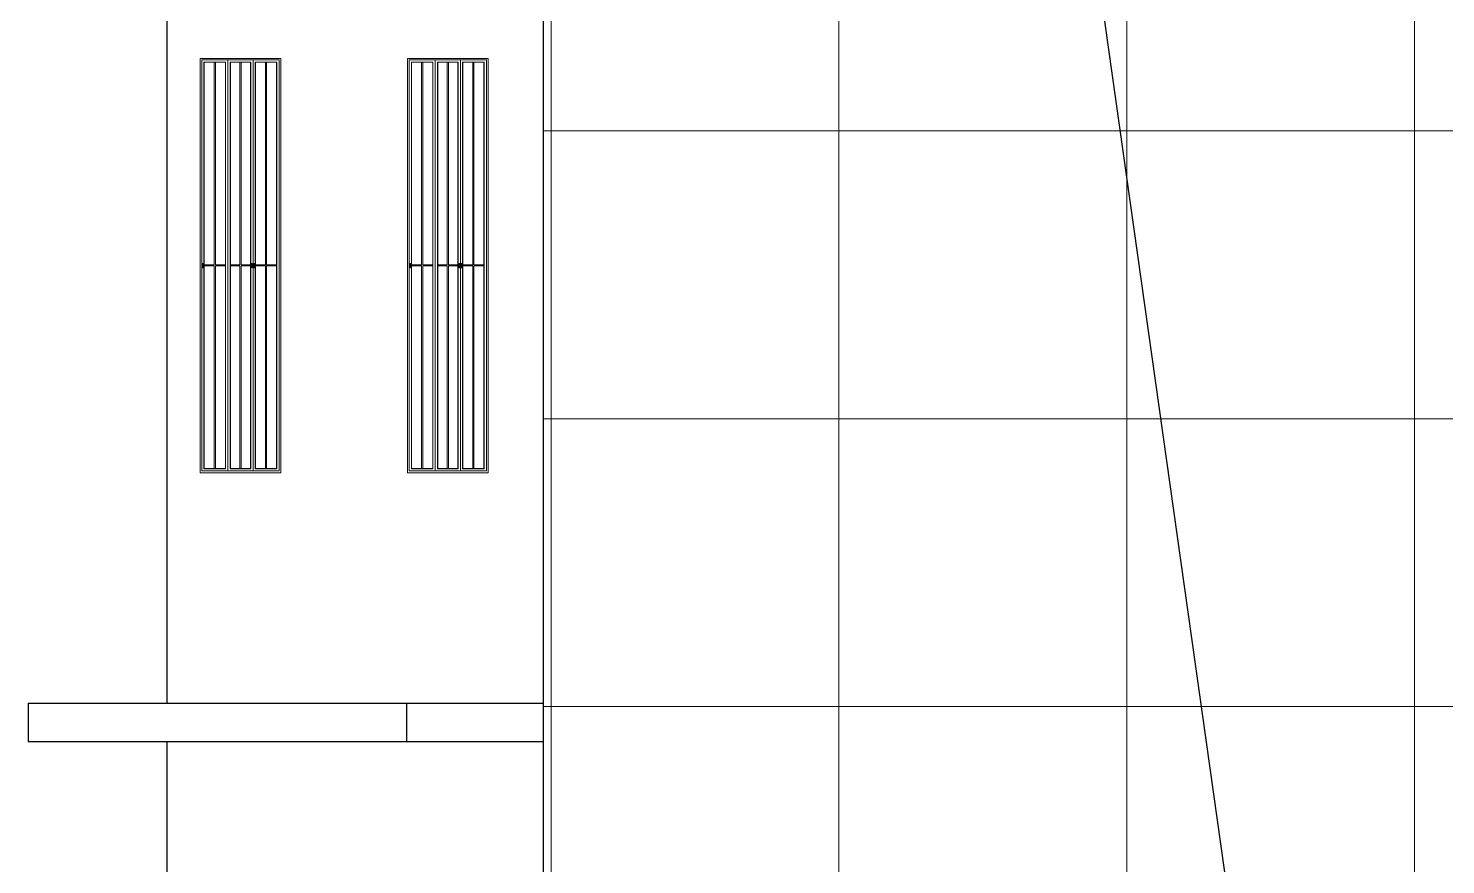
# Model space of a CAD drawing. Header units: inches. Extents: x -5000150 to -4996975, y -3262045 to -3259800.
# Drawn here: x -4998427.1 to -4998242.5, y -3261047 to -3260938 of the extents above; entities that cross this region are included whole.
import ezdxf

# ---------------------------------------------------------------- set-up
doc = ezdxf.new("R2010")
doc.units = ezdxf.units.IN
doc.header["$LTSCALE"] = 2
doc.header["$MEASUREMENT"] = 0
doc.linetypes.add('ACAD_ISO02W100', pattern=[15, 12, -3])
doc.layers.get('0').update_dxf_attribs({"linetype": 'CONTINUOUS'})
doc.layers.add('HATCH', color=60, linetype='ACAD_ISO02W100', lineweight=13)
doc.layers.add('window', color=4, linetype='CONTINUOUS', lineweight=13)

msp = doc.modelspace()

# ---------------------------------------------------------------- hatches: boundary and pattern name
at = {"layer": 'HATCH', "transparency": 33554661}
h = msp.add_hatch(dxfattribs=at)
h.set_pattern_fill('ANSI37', color=256, scale=300, angle=45)
h.set_pattern_definition([(90, (6203.46, 1998.61), (-37.5, 0), []), (180, (6203.46, 1998.61), (-4e-15, -37.5), [])])
h.paths.add_polyline_path([(-4998360.01, -3261137.91), (-4998075.77, -3261137.91), (-4998075.77, -3260806.91), (-4998045.77, -3260806.91), (-4998045.77, -3260801.91), (-4998075.77, -3260801.91), (-4998075.77, -3260763.91), (-4998360.01, -3260763.91), (-4998360.01, -3260801.91)])

# ---------------------------------------------------------------- linework, layer by layer
at = {"ltscale": 0.5}
for p, q in [((-4998360.01, -3261137.91), (-4998360.01, -3260801.91)), ((-4998409.02, -3261025.91), (-4998409.02, -3260918.91)), ((-4998427.12, -3261025.91), (-4998427.12, -3261030.91)), ((-4998427.12, -3261025.91), (-4998409.02, -3261025.91)), ((-4998409.02, -3261025.91), (-4998360.01, -3261025.91)), ((-4998377.84, -3261025.91), (-4998377.84, -3261030.91)), ((-4998427.12, -3261030.91), (-4998409.02, -3261030.91)), ((-4998409.02, -3261137.91), (-4998409.02, -3261030.91)), ((-4998409.02, -3261030.91), (-4998360.01, -3261030.91))]:
    msp.add_line(p, q, dxfattribs=at)
msp.add_xline((-4998403.3, -3260110.56), (-0.1395005, 0.990222), dxfattribs=at)
at = {"layer": 'window'}
for p, q in [((-4998404.75, -3260995.91), (-4998404.75, -3260941.91)), ((-4998394.22, -3260941.91), (-4998404.75, -3260941.91)), ((-4998404.53, -3260995.65), (-4998404.53, -3260942.11)), ((-4998394.45, -3260942.11), (-4998404.53, -3260942.11)), ((-4998401.13, -3260942.11), (-4998401.13, -3260995.65)), ((-4998397.84, -3260942.11), (-4998397.84, -3260995.65)), ((-4998394.45, -3260942.11), (-4998394.45, -3260995.65)), ((-4998394.22, -3260995.91), (-4998394.22, -3260941.91)), ((-4998377.73, -3260995.91), (-4998377.73, -3260941.91)), ((-4998367.21, -3260941.91), (-4998377.73, -3260941.91)), ((-4998377.51, -3260995.65), (-4998377.51, -3260942.11)), ((-4998367.43, -3260942.11), (-4998377.51, -3260942.11)), ((-4998374.11, -3260942.11), (-4998374.11, -3260995.65)), ((-4998370.83, -3260942.11), (-4998370.83, -3260995.65)), ((-4998367.43, -3260942.11), (-4998367.43, -3260995.65)), ((-4998367.21, -3260995.91), (-4998367.21, -3260941.91)), ((-4998404.24, -3260995.39), (-4998404.24, -3260942.38)), ((-4998404.24, -3260942.38), (-4998401.42, -3260942.38)), ((-4998404.2, -3260942.41), (-4998404.24, -3260942.38)), ((-4998404.2, -3260995.35), (-4998404.2, -3260942.41)), ((-4998401.45, -3260942.41), (-4998404.2, -3260942.41)), ((-4998402.9, -3260942.41), (-4998402.9, -3260968.81)), ((-4998402.75, -3260942.41), (-4998402.75, -3260968.81)), ((-4998401.45, -3260942.41), (-4998401.42, -3260942.38)), ((-4998401.45, -3260942.41), (-4998401.45, -3260995.35)), ((-4998401.42, -3260942.38), (-4998401.42, -3260995.39)), ((-4998398.13, -3260942.38), (-4998400.84, -3260942.38)), ((-4998400.84, -3260942.38), (-4998400.84, -3260995.39)), ((-4998400.8, -3260942.41), (-4998400.84, -3260942.38)), ((-4998400.8, -3260942.41), (-4998400.8, -3260995.35)), ((-4998400.8, -3260942.41), (-4998398.17, -3260942.41)), ((-4998399.56, -3260942.41), (-4998399.56, -3260968.81)), ((-4998399.41, -3260942.41), (-4998399.41, -3260968.81)), ((-4998398.17, -3260942.41), (-4998398.13, -3260942.38)), ((-4998398.17, -3260995.35), (-4998398.17, -3260942.41)), ((-4998398.13, -3260995.39), (-4998398.13, -3260942.38)), ((-4998397.55, -3260995.39), (-4998397.55, -3260942.38)), ((-4998397.55, -3260942.38), (-4998394.74, -3260942.38)), ((-4998397.52, -3260942.41), (-4998397.55, -3260942.38)), ((-4998397.52, -3260995.35), (-4998397.52, -3260942.41)), ((-4998394.77, -3260942.41), (-4998397.52, -3260942.41)), ((-4998396.22, -3260942.41), (-4998396.22, -3260968.81)), ((-4998396.07, -3260942.41), (-4998396.07, -3260968.81)), ((-4998394.77, -3260942.41), (-4998394.74, -3260942.38)), ((-4998394.77, -3260942.41), (-4998394.77, -3260995.35)), ((-4998394.74, -3260942.38), (-4998394.74, -3260995.39)), ((-4998377.22, -3260995.39), (-4998377.22, -3260942.38)), ((-4998377.22, -3260942.38), (-4998374.4, -3260942.38)), ((-4998377.18, -3260942.41), (-4998377.22, -3260942.38)), ((-4998377.18, -3260995.35), (-4998377.18, -3260942.41)), ((-4998374.44, -3260942.41), (-4998377.18, -3260942.41)), ((-4998375.88, -3260942.41), (-4998375.88, -3260968.81)), ((-4998375.74, -3260942.41), (-4998375.74, -3260968.81)), ((-4998374.44, -3260942.41), (-4998374.4, -3260942.38)), ((-4998374.44, -3260942.41), (-4998374.44, -3260995.35)), ((-4998374.4, -3260942.38), (-4998374.4, -3260995.39)), ((-4998371.12, -3260942.38), (-4998373.82, -3260942.38)), ((-4998373.82, -3260942.38), (-4998373.82, -3260995.39)), ((-4998373.78, -3260942.41), (-4998373.82, -3260942.38)), ((-4998373.78, -3260942.41), (-4998373.78, -3260995.35)), ((-4998373.78, -3260942.41), (-4998371.15, -3260942.41)), ((-4998372.54, -3260942.41), (-4998372.54, -3260968.81)), ((-4998372.4, -3260942.41), (-4998372.4, -3260968.81)), ((-4998371.15, -3260942.41), (-4998371.12, -3260942.38)), ((-4998371.15, -3260995.35), (-4998371.15, -3260942.41)), ((-4998371.12, -3260995.39), (-4998371.12, -3260942.38)), ((-4998370.54, -3260995.39), (-4998370.54, -3260942.38)), ((-4998370.54, -3260942.38), (-4998367.72, -3260942.38)), ((-4998370.5, -3260942.41), (-4998370.54, -3260942.38)), ((-4998370.5, -3260995.35), (-4998370.5, -3260942.41)), ((-4998367.76, -3260942.41), (-4998370.5, -3260942.41)), ((-4998369.2, -3260942.41), (-4998369.2, -3260968.81)), ((-4998369.06, -3260942.41), (-4998369.06, -3260968.81)), ((-4998367.76, -3260942.41), (-4998367.72, -3260942.38)), ((-4998367.76, -3260942.41), (-4998367.76, -3260995.35)), ((-4998367.72, -3260942.38), (-4998367.72, -3260995.39)), ((-4998404.42, -3260968.64), (-4998404.41, -3260968.63)), ((-4998404.42, -3260968.64), (-4998404.42, -3260968.64)), ((-4998404.42, -3260968.65), (-4998404.42, -3260968.64)), ((-4998404.42, -3260968.65), (-4998404.42, -3260968.64)), ((-4998404.42, -3260969.15), (-4998404.42, -3260968.65)), ((-4998404.42, -3260969.16), (-4998404.42, -3260969.15)), ((-4998404.42, -3260969.16), (-4998404.41, -3260969.17)), ((-4998404.42, -3260969.16), (-4998404.42, -3260969.16)), ((-4998404.4, -3260968.62), (-4998404.41, -3260968.63)), ((-4998404.41, -3260968.63), (-4998404.41, -3260968.63)), ((-4998404.41, -3260968.63), (-4998404.41, -3260968.63)), ((-4998404.4, -3260968.75), (-4998404.41, -3260968.76)), ((-4998404.41, -3260968.76), (-4998404.41, -3260969.01)), ((-4998404.4, -3260969.01), (-4998404.41, -3260969.01)), ((-4998404.41, -3260969.17), (-4998404.41, -3260969.17)), ((-4998404.4, -3260969.18), (-4998404.41, -3260969.17)), ((-4998404.41, -3260969.17), (-4998404.41, -3260969.17)), ((-4998404.39, -3260968.62), (-4998404.4, -3260968.62)), ((-4998404.4, -3260968.62), (-4998404.4, -3260968.62)), ((-4998404.4, -3260968.74), (-4998404.4, -3260968.75)), ((-4998404.4, -3260968.74), (-4998404.4, -3260968.74)), ((-4998404.39, -3260968.74), (-4998404.4, -3260968.74)), ((-4998404.4, -3260968.75), (-4998404.4, -3260968.75)), ((-4998404.4, -3260968.75), (-4998404.4, -3260968.75)), ((-4998404.4, -3260969.02), (-4998404.4, -3260969.01)), ((-4998404.4, -3260969.01), (-4998404.4, -3260969.01)), ((-4998404.39, -3260969.03), (-4998404.4, -3260969.02)), ((-4998404.4, -3260969.02), (-4998404.4, -3260969.02)), ((-4998404.4, -3260969.02), (-4998404.4, -3260969.02)), ((-4998404.4, -3260969.18), (-4998404.4, -3260969.18)), ((-4998404.4, -3260969.18), (-4998404.39, -3260969.18)), ((-4998404.38, -3260968.62), (-4998404.39, -3260968.62)), ((-4998404.39, -3260968.73), (-4998404.39, -3260968.74)), ((-4998404.38, -3260968.73), (-4998404.39, -3260968.73)), ((-4998404.39, -3260968.74), (-4998404.39, -3260968.74)), ((-4998404.38, -3260969.03), (-4998404.39, -3260969.03)), ((-4998404.39, -3260969.03), (-4998404.39, -3260969.03)), ((-4998404.39, -3260969.03), (-4998404.39, -3260969.03)), ((-4998404.38, -3260969.18), (-4998404.39, -3260969.18)), ((-4998404.38, -3260968.62), (-4998404.38, -3260968.62)), ((-4998404.37, -3260968.62), (-4998404.38, -3260968.62)), ((-4998404.38, -3260968.73), (-4998404.38, -3260968.73)), ((-4998404.37, -3260968.73), (-4998404.38, -3260968.73)), ((-4998404.37, -3260969.03), (-4998404.38, -3260969.03)), ((-4998404.38, -3260969.03), (-4998404.38, -3260969.03)), ((-4998404.38, -3260969.18), (-4998404.38, -3260969.18)), ((-4998404.38, -3260969.18), (-4998404.37, -3260969.18)), ((-4998404.37, -3260968.62), (-4998404.37, -3260968.62)), ((-4998404.37, -3260968.62), (-4998404.36, -3260968.62)), ((-4998404.37, -3260968.73), (-4998404.37, -3260968.73)), ((-4998404.37, -3260968.74), (-4998404.37, -3260968.73)), ((-4998404.36, -3260968.74), (-4998404.37, -3260968.74)), ((-4998404.36, -3260969.03), (-4998404.37, -3260969.03)), ((-4998404.37, -3260969.03), (-4998404.37, -3260969.03)), ((-4998404.37, -3260969.03), (-4998404.37, -3260969.03)), ((-4998404.36, -3260969.18), (-4998404.37, -3260969.18)), ((-4998404.37, -3260969.18), (-4998404.37, -3260969.18)), ((-4998404.36, -3260968.62), (-4998404.35, -3260968.62)), ((-4998404.36, -3260968.74), (-4998404.36, -3260968.74)), ((-4998404.36, -3260968.74), (-4998404.36, -3260968.74)), ((-4998404.35, -3260968.75), (-4998404.36, -3260968.74)), ((-4998404.35, -3260969.02), (-4998404.36, -3260969.02)), ((-4998404.36, -3260969.02), (-4998404.36, -3260969.02)), ((-4998404.36, -3260969.02), (-4998404.36, -3260969.03)), ((-4998404.35, -3260969.18), (-4998404.36, -3260969.18)), ((-4998404.35, -3260968.62), (-4998404.35, -3260968.63)), ((-4998404.35, -3260968.63), (-4998404.35, -3260968.63)), ((-4998404.34, -3260968.63), (-4998404.35, -3260968.63)), ((-4998404.35, -3260968.75), (-4998404.35, -3260968.75)), ((-4998404.35, -3260968.75), (-4998404.35, -3260968.75)), ((-4998404.35, -3260968.76), (-4998404.35, -3260968.75)), ((-4998404.35, -3260969.01), (-4998404.35, -3260968.76)), ((-4998404.35, -3260969.01), (-4998404.35, -3260969.01)), ((-4998404.35, -3260969.01), (-4998404.35, -3260969.01)), ((-4998404.35, -3260969.01), (-4998404.35, -3260969.02)), ((-4998404.35, -3260969.17), (-4998404.34, -3260969.17)), ((-4998404.35, -3260969.17), (-4998404.35, -3260969.17)), ((-4998404.35, -3260969.18), (-4998404.35, -3260969.17)), ((-4998404.34, -3260968.64), (-4998404.34, -3260968.63)), ((-4998404.34, -3260968.64), (-4998404.34, -3260968.65)), ((-4998404.34, -3260968.64), (-4998404.34, -3260968.64)), ((-4998404.34, -3260968.65), (-4998404.34, -3260969.15)), ((-4998404.34, -3260969.16), (-4998404.34, -3260969.15)), ((-4998404.34, -3260969.15), (-4998404.34, -3260969.16)), ((-4998404.34, -3260969.16), (-4998404.34, -3260969.16)), ((-4998404.34, -3260969.16), (-4998404.34, -3260969.17)), ((-4998404.2, -3260968.81), (-4998402.9, -3260968.81)), ((-4998404.2, -3260968.95), (-4998402.9, -3260968.95)), ((-4998402.9, -3260968.95), (-4998402.9, -3260995.35)), ((-4998402.75, -3260968.81), (-4998401.45, -3260968.81)), ((-4998402.75, -3260968.95), (-4998401.45, -3260968.95)), ((-4998402.75, -3260968.95), (-4998402.75, -3260995.35)), ((-4998399.56, -3260968.81), (-4998400.8, -3260968.81)), ((-4998399.56, -3260968.95), (-4998400.8, -3260968.95)), ((-4998399.56, -3260968.95), (-4998399.56, -3260995.35)), ((-4998398.17, -3260968.81), (-4998399.41, -3260968.81)), ((-4998399.41, -3260968.95), (-4998399.41, -3260995.35)), ((-4998398.17, -3260968.95), (-4998399.41, -3260968.95)), ((-4998398.03, -3260968.63), (-4998398.03, -3260968.64)), ((-4998398.02, -3260968.63), (-4998398.03, -3260968.63)), ((-4998398.03, -3260968.64), (-4998398.03, -3260968.65)), ((-4998398.03, -3260968.64), (-4998398.03, -3260968.64)), ((-4998398.03, -3260968.65), (-4998398.03, -3260969.15)), ((-4998398.03, -3260969.16), (-4998398.03, -3260969.15)), ((-4998398.03, -3260969.15), (-4998398.03, -3260969.16)), ((-4998398.03, -3260969.16), (-4998398.03, -3260969.16)), ((-4998398.03, -3260969.16), (-4998398.03, -3260969.17)), ((-4998398.03, -3260969.17), (-4998398.02, -3260969.17)), ((-4998398.01, -3260968.62), (-4998398.02, -3260968.63)), ((-4998398.02, -3260968.63), (-4998398.02, -3260968.63)), ((-4998398.02, -3260968.75), (-4998398.01, -3260968.75)), ((-4998398.02, -3260968.75), (-4998398.02, -3260968.75)), ((-4998398.02, -3260968.76), (-4998398.02, -3260968.75)), ((-4998398.02, -3260968.79), (-4998398.02, -3260968.76)), ((-4998398.02, -3260968.79), (-4998398.01, -3260968.78)), ((-4998398.02, -3260968.79), (-4998398.02, -3260968.79)), ((-4998398.02, -3260968.79), (-4998398.02, -3260968.79)), ((-4998398.02, -3260969.01), (-4998398.02, -3260968.79)), ((-4998398.02, -3260969.01), (-4998398.02, -3260969.01)), ((-4998398.02, -3260969.01), (-4998398.02, -3260969.01)), ((-4998398.02, -3260969.01), (-4998398.01, -3260969.02)), ((-4998398.02, -3260969.17), (-4998398.02, -3260969.17)), ((-4998398.02, -3260969.17), (-4998398.01, -3260969.18)), ((-4998398, -3260968.62), (-4998398.01, -3260968.62)), ((-4998398.01, -3260968.62), (-4998398.01, -3260968.62)), ((-4998398.01, -3260968.74), (-4998398, -3260968.74)), ((-4998398.01, -3260968.74), (-4998398.01, -3260968.74)), ((-4998398.01, -3260968.74), (-4998398.01, -3260968.74)), ((-4998398.01, -3260968.75), (-4998398.01, -3260968.74)), ((-4998398.01, -3260968.77), (-4998398, -3260968.77)), ((-4998398.01, -3260968.78), (-4998398.01, -3260968.77)), ((-4998398.01, -3260968.78), (-4998398.01, -3260968.78)), ((-4998398.01, -3260968.78), (-4998398.01, -3260968.78)), ((-4998398.01, -3260969.02), (-4998398.01, -3260969.02)), ((-4998398.01, -3260969.02), (-4998398.01, -3260969.02)), ((-4998398.01, -3260969.02), (-4998398.01, -3260969.03)), ((-4998398.01, -3260969.03), (-4998398, -3260969.03)), ((-4998398.01, -3260969.18), (-4998398.01, -3260969.18)), ((-4998398.01, -3260969.18), (-4998398, -3260969.18)), ((-4998398, -3260968.62), (-4998398, -3260968.62)), ((-4998397.99, -3260968.62), (-4998398, -3260968.62)), ((-4998398, -3260968.73), (-4998397.99, -3260968.73)), ((-4998398, -3260968.73), (-4998398, -3260968.73)), ((-4998398, -3260968.74), (-4998398, -3260968.73)), ((-4998398, -3260968.77), (-4998397.99, -3260968.77)), ((-4998398, -3260968.77), (-4998398, -3260968.77)), ((-4998398, -3260968.77), (-4998398, -3260968.77)), ((-4998398, -3260969.03), (-4998398, -3260969.03)), ((-4998398, -3260969.03), (-4998398, -3260969.03)), ((-4998398, -3260969.03), (-4998397.99, -3260969.03)), ((-4998398, -3260969.18), (-4998397.99, -3260969.18)), ((-4998398, -3260969.18), (-4998398, -3260969.18)), ((-4998397.98, -3260968.62), (-4998397.99, -3260968.62)), ((-4998397.99, -3260968.73), (-4998397.98, -3260968.73)), ((-4998397.99, -3260968.73), (-4998397.99, -3260968.73)), ((-4998397.99, -3260968.77), (-4998397.99, -3260968.77)), ((-4998397.99, -3260968.77), (-4998397.98, -3260968.77)), ((-4998397.99, -3260969.03), (-4998397.99, -3260969.03)), ((-4998397.99, -3260969.03), (-4998397.98, -3260969.03)), ((-4998397.99, -3260969.18), (-4998397.98, -3260969.18)), ((-4998397.98, -3260968.62), (-4998397.98, -3260968.62)), ((-4998397.97, -3260968.62), (-4998397.98, -3260968.62)), ((-4998397.98, -3260968.73), (-4998397.98, -3260968.74)), ((-4998397.98, -3260968.74), (-4998397.97, -3260968.74)), ((-4998397.98, -3260968.74), (-4998397.98, -3260968.74)), ((-4998397.98, -3260968.77), (-4998397.98, -3260968.77)), ((-4998397.98, -3260968.77), (-4998397.97, -3260968.78)), ((-4998397.98, -3260968.77), (-4998397.98, -3260968.77)), ((-4998397.98, -3260969.03), (-4998397.97, -3260969.02)), ((-4998397.98, -3260969.03), (-4998397.98, -3260969.03)), ((-4998397.98, -3260969.03), (-4998397.98, -3260969.03)), ((-4998397.98, -3260969.18), (-4998397.98, -3260969.18)), ((-4998397.98, -3260969.18), (-4998397.97, -3260969.18)), ((-4998397.97, -3260968.62), (-4998397.97, -3260968.62)), ((-4998397.96, -3260968.63), (-4998397.97, -3260968.62)), ((-4998397.97, -3260968.74), (-4998397.97, -3260968.75)), ((-4998397.97, -3260968.74), (-4998397.97, -3260968.74)), ((-4998397.97, -3260968.75), (-4998397.96, -3260968.75)), ((-4998397.97, -3260968.75), (-4998397.97, -3260968.75)), ((-4998397.97, -3260968.78), (-4998397.97, -3260968.79)), ((-4998397.97, -3260968.78), (-4998397.97, -3260968.78)), ((-4998397.97, -3260968.78), (-4998397.97, -3260968.78)), ((-4998397.97, -3260968.79), (-4998397.96, -3260968.79)), ((-4998397.97, -3260969.02), (-4998397.97, -3260969.01)), ((-4998397.97, -3260969.01), (-4998397.96, -3260969.01)), ((-4998397.97, -3260969.02), (-4998397.97, -3260969.02)), ((-4998397.97, -3260969.02), (-4998397.97, -3260969.02)), ((-4998397.97, -3260969.18), (-4998397.96, -3260969.17)), ((-4998397.97, -3260969.18), (-4998397.97, -3260969.18)), ((-4998397.95, -3260968.64), (-4998397.96, -3260968.63)), ((-4998397.96, -3260968.63), (-4998397.96, -3260968.63)), ((-4998397.96, -3260968.63), (-4998397.96, -3260968.63)), ((-4998397.96, -3260968.75), (-4998397.96, -3260968.76)), ((-4998397.96, -3260969.01), (-4998397.96, -3260968.76)), ((-4998397.96, -3260968.79), (-4998397.96, -3260968.79)), ((-4998397.96, -3260969.01), (-4998397.96, -3260969.01)), ((-4998397.96, -3260969.17), (-4998397.95, -3260969.16)), ((-4998397.96, -3260969.17), (-4998397.96, -3260969.17)), ((-4998397.96, -3260969.17), (-4998397.96, -3260969.17)), ((-4998397.95, -3260968.64), (-4998397.95, -3260968.64)), ((-4998397.95, -3260968.65), (-4998397.95, -3260968.64)), ((-4998397.95, -3260968.65), (-4998397.95, -3260968.64)), ((-4998397.95, -3260969.15), (-4998397.95, -3260968.65)), ((-4998397.95, -3260969.16), (-4998397.95, -3260969.15)), ((-4998397.95, -3260969.16), (-4998397.95, -3260969.16)), ((-4998397.74, -3260968.64), (-4998397.73, -3260968.64)), ((-4998397.74, -3260968.65), (-4998397.74, -3260968.64)), ((-4998397.74, -3260968.65), (-4998397.73, -3260968.64)), ((-4998397.74, -3260969.15), (-4998397.74, -3260968.65)), ((-4998397.74, -3260969.16), (-4998397.74, -3260969.15)), ((-4998397.73, -3260969.16), (-4998397.74, -3260969.16)), ((-4998397.73, -3260968.64), (-4998397.73, -3260968.63)), ((-4998397.72, -3260968.63), (-4998397.73, -3260968.63)), ((-4998397.73, -3260968.63), (-4998397.73, -3260968.63)), ((-4998397.73, -3260969.16), (-4998397.73, -3260969.17)), ((-4998397.73, -3260969.17), (-4998397.73, -3260969.17)), ((-4998397.73, -3260969.17), (-4998397.72, -3260969.17)), ((-4998397.72, -3260968.62), (-4998397.71, -3260968.62)), ((-4998397.72, -3260968.62), (-4998397.72, -3260968.63)), ((-4998397.72, -3260968.74), (-4998397.72, -3260968.75)), ((-4998397.72, -3260968.74), (-4998397.72, -3260968.74)), ((-4998397.71, -3260968.74), (-4998397.72, -3260968.74)), ((-4998397.72, -3260968.75), (-4998397.72, -3260968.76)), ((-4998397.72, -3260968.75), (-4998397.72, -3260968.75)), ((-4998397.72, -3260968.75), (-4998397.72, -3260968.75)), ((-4998397.72, -3260968.76), (-4998397.72, -3260969.01)), ((-4998397.72, -3260969.02), (-4998397.72, -3260969.01)), ((-4998397.72, -3260969.01), (-4998397.72, -3260969.01)), ((-4998397.72, -3260969.01), (-4998397.72, -3260969.01)), ((-4998397.71, -3260969.03), (-4998397.72, -3260969.02)), ((-4998397.72, -3260969.02), (-4998397.72, -3260969.02)), ((-4998397.72, -3260969.02), (-4998397.72, -3260969.02)), ((-4998397.72, -3260969.18), (-4998397.72, -3260969.17)), ((-4998397.71, -3260969.18), (-4998397.72, -3260969.18)), ((-4998397.7, -3260968.62), (-4998397.71, -3260968.62)), ((-4998397.71, -3260968.62), (-4998397.71, -3260968.62)), ((-4998397.7, -3260968.73), (-4998397.71, -3260968.74)), ((-4998397.71, -3260968.74), (-4998397.71, -3260968.74)), ((-4998397.7, -3260969.03), (-4998397.71, -3260969.03)), ((-4998397.71, -3260969.03), (-4998397.71, -3260969.03)), ((-4998397.7, -3260969.18), (-4998397.71, -3260969.18)), ((-4998397.71, -3260969.18), (-4998397.71, -3260969.18)), ((-4998397.7, -3260968.62), (-4998397.7, -3260968.62)), ((-4998397.69, -3260968.62), (-4998397.7, -3260968.62)), ((-4998397.7, -3260968.73), (-4998397.7, -3260968.73)), ((-4998397.7, -3260968.73), (-4998397.7, -3260968.73)), ((-4998397.69, -3260968.73), (-4998397.7, -3260968.73)), ((-4998397.69, -3260969.03), (-4998397.7, -3260969.03)), ((-4998397.7, -3260969.03), (-4998397.7, -3260969.03)), ((-4998397.7, -3260969.03), (-4998397.7, -3260969.03)), ((-4998397.7, -3260969.18), (-4998397.7, -3260969.18)), ((-4998397.7, -3260969.18), (-4998397.69, -3260969.18)), ((-4998397.69, -3260968.62), (-4998397.68, -3260968.62)), ((-4998397.69, -3260968.73), (-4998397.69, -3260968.73)), ((-4998397.68, -3260968.74), (-4998397.69, -3260968.73)), ((-4998397.68, -3260969.03), (-4998397.69, -3260969.03)), ((-4998397.69, -3260969.03), (-4998397.69, -3260969.03)), ((-4998397.69, -3260969.18), (-4998397.68, -3260969.18)), ((-4998397.68, -3260968.62), (-4998397.68, -3260968.62)), ((-4998397.68, -3260968.62), (-4998397.67, -3260968.62)), ((-4998397.68, -3260968.74), (-4998397.68, -3260968.74)), ((-4998397.68, -3260968.74), (-4998397.68, -3260968.74)), ((-4998397.68, -3260968.74), (-4998397.68, -3260968.74)), ((-4998397.67, -3260968.75), (-4998397.68, -3260968.74)), ((-4998397.67, -3260969.02), (-4998397.68, -3260969.02)), ((-4998397.68, -3260969.02), (-4998397.68, -3260969.02)), ((-4998397.68, -3260969.02), (-4998397.68, -3260969.03)), ((-4998397.68, -3260969.03), (-4998397.68, -3260969.03)), ((-4998397.67, -3260969.18), (-4998397.68, -3260969.18)), ((-4998397.68, -3260969.18), (-4998397.68, -3260969.18)), ((-4998397.67, -3260968.62), (-4998397.67, -3260968.63)), ((-4998397.67, -3260968.63), (-4998397.66, -3260968.63)), ((-4998397.67, -3260968.75), (-4998397.67, -3260968.75)), ((-4998397.67, -3260968.75), (-4998397.67, -3260968.75)), ((-4998397.67, -3260968.76), (-4998397.67, -3260968.75)), ((-4998397.67, -3260969.01), (-4998397.67, -3260968.76)), ((-4998397.67, -3260969.01), (-4998397.67, -3260969.01)), ((-4998397.67, -3260969.01), (-4998397.67, -3260969.01)), ((-4998397.67, -3260969.01), (-4998397.67, -3260969.02)), ((-4998397.67, -3260969.17), (-4998397.66, -3260969.17)), ((-4998397.67, -3260969.18), (-4998397.67, -3260969.17)), ((-4998397.66, -3260968.64), (-4998397.66, -3260968.63)), ((-4998397.66, -3260968.63), (-4998397.66, -3260968.63)), ((-4998397.66, -3260968.64), (-4998397.66, -3260968.65)), ((-4998397.66, -3260968.64), (-4998397.66, -3260968.64)), ((-4998397.66, -3260968.65), (-4998397.66, -3260969.15)), ((-4998397.66, -3260969.16), (-4998397.66, -3260969.15)), ((-4998397.66, -3260969.15), (-4998397.66, -3260969.16)), ((-4998397.66, -3260969.16), (-4998397.66, -3260969.16)), ((-4998397.66, -3260969.16), (-4998397.66, -3260969.17)), ((-4998397.66, -3260969.17), (-4998397.66, -3260969.17)), ((-4998397.52, -3260968.81), (-4998396.22, -3260968.81)), ((-4998397.52, -3260968.95), (-4998396.22, -3260968.95)), ((-4998396.22, -3260968.95), (-4998396.22, -3260995.35)), ((-4998396.07, -3260968.81), (-4998394.77, -3260968.81)), ((-4998396.07, -3260968.95), (-4998394.77, -3260968.95)), ((-4998396.07, -3260968.95), (-4998396.07, -3260995.35)), ((-4998377.4, -3260968.64), (-4998377.4, -3260968.63)), ((-4998377.4, -3260968.63), (-4998377.39, -3260968.63)), ((-4998377.4, -3260968.64), (-4998377.4, -3260968.64)), ((-4998377.4, -3260968.65), (-4998377.4, -3260968.64)), ((-4998377.4, -3260968.65), (-4998377.4, -3260968.64)), ((-4998377.4, -3260969.15), (-4998377.4, -3260968.65)), ((-4998377.4, -3260969.16), (-4998377.4, -3260969.15)), ((-4998377.4, -3260969.16), (-4998377.4, -3260969.17)), ((-4998377.4, -3260969.16), (-4998377.4, -3260969.16)), ((-4998377.4, -3260969.17), (-4998377.39, -3260969.17)), ((-4998377.38, -3260968.62), (-4998377.39, -3260968.63)), ((-4998377.39, -3260968.63), (-4998377.39, -3260968.63)), ((-4998377.38, -3260968.74), (-4998377.39, -3260968.75)), ((-4998377.39, -3260968.75), (-4998377.39, -3260968.76)), ((-4998377.39, -3260968.75), (-4998377.39, -3260968.75)), ((-4998377.39, -3260968.75), (-4998377.39, -3260968.75)), ((-4998377.39, -3260968.76), (-4998377.39, -3260969.01)), ((-4998377.39, -3260969.02), (-4998377.39, -3260969.01)), ((-4998377.39, -3260969.01), (-4998377.39, -3260969.01)), ((-4998377.39, -3260969.01), (-4998377.39, -3260969.01)), ((-4998377.38, -3260969.02), (-4998377.39, -3260969.02)), ((-4998377.38, -3260969.18), (-4998377.39, -3260969.17)), ((-4998377.39, -3260969.17), (-4998377.39, -3260969.17)), ((-4998377.37, -3260968.62), (-4998377.38, -3260968.62)), ((-4998377.38, -3260968.62), (-4998377.38, -3260968.62)), ((-4998377.38, -3260968.74), (-4998377.38, -3260968.74)), ((-4998377.38, -3260968.74), (-4998377.38, -3260968.74)), ((-4998377.37, -3260968.74), (-4998377.38, -3260968.74)), ((-4998377.38, -3260969.03), (-4998377.38, -3260969.02)), ((-4998377.38, -3260969.02), (-4998377.38, -3260969.02)), ((-4998377.37, -3260969.03), (-4998377.38, -3260969.03)), ((-4998377.38, -3260969.18), (-4998377.38, -3260969.18)), ((-4998377.38, -3260969.18), (-4998377.37, -3260969.18)), ((-4998377.37, -3260968.62), (-4998377.37, -3260968.62)), ((-4998377.36, -3260968.62), (-4998377.37, -3260968.62)), ((-4998377.37, -3260968.73), (-4998377.37, -3260968.74)), ((-4998377.37, -3260968.73), (-4998377.37, -3260968.73)), ((-4998377.36, -3260968.73), (-4998377.37, -3260968.73)), ((-4998377.36, -3260969.03), (-4998377.37, -3260969.03)), ((-4998377.37, -3260969.03), (-4998377.37, -3260969.03)), ((-4998377.37, -3260969.03), (-4998377.37, -3260969.03)), ((-4998377.36, -3260969.18), (-4998377.37, -3260969.18)), ((-4998377.37, -3260969.18), (-4998377.37, -3260969.18)), ((-4998377.35, -3260968.62), (-4998377.36, -3260968.62)), ((-4998377.36, -3260968.73), (-4998377.36, -3260968.73)), ((-4998377.35, -3260968.73), (-4998377.36, -3260968.73)), ((-4998377.35, -3260969.03), (-4998377.36, -3260969.03)), ((-4998377.36, -3260969.03), (-4998377.36, -3260969.03)), ((-4998377.36, -3260969.18), (-4998377.35, -3260969.18)), ((-4998377.35, -3260968.62), (-4998377.35, -3260968.62)), ((-4998377.35, -3260968.62), (-4998377.34, -3260968.62)), ((-4998377.35, -3260968.74), (-4998377.35, -3260968.73)), ((-4998377.35, -3260968.74), (-4998377.35, -3260968.74)), ((-4998377.34, -3260968.74), (-4998377.35, -3260968.74)), ((-4998377.34, -3260969.02), (-4998377.35, -3260969.03)), ((-4998377.35, -3260969.03), (-4998377.35, -3260969.03)), ((-4998377.35, -3260969.03), (-4998377.35, -3260969.03)), ((-4998377.34, -3260969.18), (-4998377.35, -3260969.18)), ((-4998377.35, -3260969.18), (-4998377.35, -3260969.18)), ((-4998377.34, -3260968.62), (-4998377.34, -3260968.62)), ((-4998377.34, -3260968.62), (-4998377.33, -3260968.63)), ((-4998377.34, -3260968.74), (-4998377.34, -3260968.74)), ((-4998377.34, -3260968.75), (-4998377.34, -3260968.74)), ((-4998377.34, -3260968.75), (-4998377.34, -3260968.75)), ((-4998377.33, -3260968.75), (-4998377.34, -3260968.75)), ((-4998377.33, -3260969.01), (-4998377.34, -3260969.01)), ((-4998377.34, -3260969.01), (-4998377.34, -3260969.02)), ((-4998377.34, -3260969.02), (-4998377.34, -3260969.02)), ((-4998377.34, -3260969.02), (-4998377.34, -3260969.02)), ((-4998377.34, -3260969.18), (-4998377.33, -3260969.17)), ((-4998377.34, -3260969.18), (-4998377.34, -3260969.18)), ((-4998377.32, -3260968.64), (-4998377.33, -3260968.63)), ((-4998377.33, -3260968.63), (-4998377.33, -3260968.63)), ((-4998377.33, -3260968.63), (-4998377.33, -3260968.63)), ((-4998377.33, -3260968.76), (-4998377.33, -3260968.75)), ((-4998377.33, -3260969.01), (-4998377.33, -3260968.76)), ((-4998377.33, -3260969.01), (-4998377.33, -3260969.01)), ((-4998377.32, -3260969.16), (-4998377.33, -3260969.17)), ((-4998377.33, -3260969.17), (-4998377.33, -3260969.17)), ((-4998377.33, -3260969.17), (-4998377.33, -3260969.17)), ((-4998377.32, -3260968.64), (-4998377.32, -3260968.65)), ((-4998377.32, -3260968.64), (-4998377.32, -3260968.64)), ((-4998377.32, -3260968.65), (-4998377.32, -3260969.15)), ((-4998377.32, -3260969.16), (-4998377.32, -3260969.15)), ((-4998377.32, -3260969.15), (-4998377.32, -3260969.16)), ((-4998377.32, -3260969.16), (-4998377.32, -3260969.16)), ((-4998377.18, -3260968.81), (-4998375.88, -3260968.81)), ((-4998377.18, -3260968.95), (-4998375.88, -3260968.95)), ((-4998375.88, -3260968.95), (-4998375.88, -3260995.35)), ((-4998375.74, -3260968.81), (-4998374.44, -3260968.81)), ((-4998375.74, -3260968.95), (-4998374.44, -3260968.95)), ((-4998375.74, -3260968.95), (-4998375.74, -3260995.35)), ((-4998372.54, -3260968.81), (-4998373.78, -3260968.81)), ((-4998372.54, -3260968.95), (-4998373.78, -3260968.95)), ((-4998372.54, -3260968.95), (-4998372.54, -3260995.35)), ((-4998371.15, -3260968.81), (-4998372.4, -3260968.81)), ((-4998372.4, -3260968.95), (-4998372.4, -3260995.35)), ((-4998371.15, -3260968.95), (-4998372.4, -3260968.95)), ((-4998371, -3260968.63), (-4998371.01, -3260968.63)), ((-4998371.01, -3260968.63), (-4998371.01, -3260968.64)), ((-4998371.01, -3260968.63), (-4998371.01, -3260968.63)), ((-4998371.01, -3260968.64), (-4998371.01, -3260968.65)), ((-4998371.01, -3260968.64), (-4998371.01, -3260968.64)), ((-4998371.01, -3260968.65), (-4998371.01, -3260969.15)), ((-4998371.01, -3260969.16), (-4998371.01, -3260969.15)), ((-4998371.01, -3260969.15), (-4998371.01, -3260969.16)), ((-4998371.01, -3260969.16), (-4998371.01, -3260969.16)), ((-4998371.01, -3260969.16), (-4998371.01, -3260969.17)), ((-4998371.01, -3260969.17), (-4998371, -3260969.17)), ((-4998371.01, -3260969.17), (-4998371.01, -3260969.17)), ((-4998370.99, -3260968.62), (-4998371, -3260968.62)), ((-4998371, -3260968.62), (-4998371, -3260968.63)), ((-4998371, -3260968.74), (-4998370.99, -3260968.74)), ((-4998371, -3260968.75), (-4998371, -3260968.74)), ((-4998371, -3260968.75), (-4998371, -3260968.75)), ((-4998371, -3260968.75), (-4998371, -3260968.75)), ((-4998371, -3260968.76), (-4998371, -3260968.75)), ((-4998371, -3260968.79), (-4998371, -3260968.76)), ((-4998371, -3260968.78), (-4998370.99, -3260968.78)), ((-4998371, -3260968.79), (-4998371, -3260968.78)), ((-4998371, -3260968.78), (-4998371, -3260968.78)), ((-4998371, -3260968.79), (-4998371, -3260968.79)), ((-4998371, -3260968.79), (-4998371, -3260968.79)), ((-4998371, -3260969.01), (-4998371, -3260968.79)), ((-4998371, -3260969.01), (-4998371, -3260969.01)), ((-4998371, -3260969.01), (-4998371, -3260969.01)), ((-4998371, -3260969.01), (-4998371, -3260969.02)), ((-4998371, -3260969.02), (-4998371, -3260969.02)), ((-4998371, -3260969.02), (-4998370.99, -3260969.02)), ((-4998371, -3260969.17), (-4998371, -3260969.18)), ((-4998371, -3260969.18), (-4998370.99, -3260969.18)), ((-4998370.98, -3260968.62), (-4998370.99, -3260968.62)), ((-4998370.99, -3260968.62), (-4998370.99, -3260968.62)), ((-4998370.99, -3260968.74), (-4998370.98, -3260968.73)), ((-4998370.99, -3260968.74), (-4998370.99, -3260968.74)), ((-4998370.99, -3260968.74), (-4998370.99, -3260968.74)), ((-4998370.99, -3260968.77), (-4998370.98, -3260968.77)), ((-4998370.99, -3260968.77), (-4998370.99, -3260968.77)), ((-4998370.99, -3260968.78), (-4998370.99, -3260968.77)), ((-4998370.99, -3260969.02), (-4998370.99, -3260969.03)), ((-4998370.99, -3260969.03), (-4998370.99, -3260969.03)), ((-4998370.99, -3260969.03), (-4998370.98, -3260969.03)), ((-4998370.99, -3260969.18), (-4998370.99, -3260969.18)), ((-4998370.99, -3260969.18), (-4998370.98, -3260969.18)), ((-4998370.97, -3260968.62), (-4998370.98, -3260968.62)), ((-4998370.98, -3260968.73), (-4998370.97, -3260968.73)), ((-4998370.98, -3260968.73), (-4998370.98, -3260968.73)), ((-4998370.98, -3260968.77), (-4998370.97, -3260968.77)), ((-4998370.98, -3260968.77), (-4998370.98, -3260968.77)), ((-4998370.98, -3260969.03), (-4998370.98, -3260969.03)), ((-4998370.98, -3260969.03), (-4998370.97, -3260969.03)), ((-4998370.98, -3260969.18), (-4998370.97, -3260969.18)), ((-4998370.96, -3260968.62), (-4998370.97, -3260968.62)), ((-4998370.97, -3260968.62), (-4998370.97, -3260968.62)), ((-4998370.97, -3260968.73), (-4998370.96, -3260968.74)), ((-4998370.97, -3260968.73), (-4998370.97, -3260968.73)), ((-4998370.97, -3260968.73), (-4998370.97, -3260968.73)), ((-4998370.97, -3260968.77), (-4998370.96, -3260968.77)), ((-4998370.97, -3260968.77), (-4998370.97, -3260968.77)), ((-4998370.97, -3260968.77), (-4998370.97, -3260968.77)), ((-4998370.97, -3260969.03), (-4998370.97, -3260969.03)), ((-4998370.97, -3260969.03), (-4998370.97, -3260969.03)), ((-4998370.97, -3260969.03), (-4998370.96, -3260969.03)), ((-4998370.97, -3260969.18), (-4998370.97, -3260969.18)), ((-4998370.97, -3260969.18), (-4998370.96, -3260969.18)), ((-4998370.95, -3260968.62), (-4998370.96, -3260968.62)), ((-4998370.96, -3260968.62), (-4998370.96, -3260968.62)), ((-4998370.96, -3260968.74), (-4998370.95, -3260968.74)), ((-4998370.96, -3260968.74), (-4998370.96, -3260968.74)), ((-4998370.96, -3260968.77), (-4998370.95, -3260968.78)), ((-4998370.96, -3260968.77), (-4998370.96, -3260968.77)), ((-4998370.96, -3260969.03), (-4998370.95, -3260969.02)), ((-4998370.96, -3260969.03), (-4998370.96, -3260969.03)), ((-4998370.96, -3260969.18), (-4998370.95, -3260969.18)), ((-4998370.96, -3260969.18), (-4998370.96, -3260969.18)), ((-4998370.95, -3260968.63), (-4998370.95, -3260968.62)), ((-4998370.94, -3260968.63), (-4998370.95, -3260968.63)), ((-4998370.95, -3260968.74), (-4998370.95, -3260968.75)), ((-4998370.95, -3260968.74), (-4998370.95, -3260968.74)), ((-4998370.95, -3260968.75), (-4998370.95, -3260968.76)), ((-4998370.95, -3260968.75), (-4998370.95, -3260968.75)), ((-4998370.95, -3260968.75), (-4998370.95, -3260968.75)), ((-4998370.95, -3260969.01), (-4998370.95, -3260968.76)), ((-4998370.95, -3260968.78), (-4998370.95, -3260968.79)), ((-4998370.95, -3260968.78), (-4998370.95, -3260968.78)), ((-4998370.95, -3260968.78), (-4998370.95, -3260968.78)), ((-4998370.95, -3260968.79), (-4998370.95, -3260968.79)), ((-4998370.95, -3260968.79), (-4998370.95, -3260968.79)), ((-4998370.95, -3260969.02), (-4998370.95, -3260969.01)), ((-4998370.95, -3260969.01), (-4998370.95, -3260969.01)), ((-4998370.95, -3260969.01), (-4998370.95, -3260969.01)), ((-4998370.95, -3260969.02), (-4998370.95, -3260969.02)), ((-4998370.95, -3260969.02), (-4998370.95, -3260969.02)), ((-4998370.95, -3260969.18), (-4998370.95, -3260969.17)), ((-4998370.95, -3260969.17), (-4998370.94, -3260969.17)), ((-4998370.94, -3260968.64), (-4998370.94, -3260968.63)), ((-4998370.94, -3260968.63), (-4998370.94, -3260968.63)), ((-4998370.93, -3260968.64), (-4998370.94, -3260968.64)), ((-4998370.93, -3260968.65), (-4998370.94, -3260968.64)), ((-4998370.94, -3260969.17), (-4998370.94, -3260969.16)), ((-4998370.94, -3260969.16), (-4998370.93, -3260969.16)), ((-4998370.94, -3260969.17), (-4998370.94, -3260969.17)), ((-4998370.93, -3260968.65), (-4998370.93, -3260968.64)), ((-4998370.93, -3260969.15), (-4998370.93, -3260968.65)), ((-4998370.93, -3260969.16), (-4998370.93, -3260969.15)), ((-4998370.72, -3260968.64), (-4998370.72, -3260968.63)), ((-4998370.72, -3260968.63), (-4998370.71, -3260968.63)), ((-4998370.72, -3260968.64), (-4998370.72, -3260968.64)), ((-4998370.72, -3260968.65), (-4998370.72, -3260968.64)), ((-4998370.72, -3260968.65), (-4998370.72, -3260968.64)), ((-4998370.72, -3260969.15), (-4998370.72, -3260968.65)), ((-4998370.72, -3260969.16), (-4998370.72, -3260969.15)), ((-4998370.72, -3260969.16), (-4998370.72, -3260969.17)), ((-4998370.72, -3260969.16), (-4998370.72, -3260969.16)), ((-4998370.72, -3260969.17), (-4998370.71, -3260969.17)), ((-4998370.7, -3260968.62), (-4998370.71, -3260968.63)), ((-4998370.71, -3260968.63), (-4998370.71, -3260968.63)), ((-4998370.71, -3260968.75), (-4998370.71, -3260968.76)), ((-4998370.71, -3260968.75), (-4998370.71, -3260968.75)), ((-4998370.7, -3260968.75), (-4998370.71, -3260968.75)), ((-4998370.71, -3260968.76), (-4998370.71, -3260969.01)), ((-4998370.7, -3260969.02), (-4998370.71, -3260969.01)), ((-4998370.71, -3260969.01), (-4998370.71, -3260969.01)), ((-4998370.71, -3260969.01), (-4998370.71, -3260969.01)), ((-4998370.7, -3260969.18), (-4998370.71, -3260969.17)), ((-4998370.71, -3260969.17), (-4998370.71, -3260969.17)), ((-4998370.69, -3260968.62), (-4998370.7, -3260968.62)), ((-4998370.7, -3260968.62), (-4998370.7, -3260968.62)), ((-4998370.7, -3260968.74), (-4998370.7, -3260968.75)), ((-4998370.7, -3260968.74), (-4998370.7, -3260968.74)), ((-4998370.7, -3260968.74), (-4998370.7, -3260968.74)), ((-4998370.69, -3260968.74), (-4998370.7, -3260968.74)), ((-4998370.7, -3260969.03), (-4998370.7, -3260969.02)), ((-4998370.7, -3260969.02), (-4998370.7, -3260969.02)), ((-4998370.7, -3260969.02), (-4998370.7, -3260969.02)), ((-4998370.69, -3260969.03), (-4998370.7, -3260969.03)), ((-4998370.7, -3260969.18), (-4998370.7, -3260969.18)), ((-4998370.7, -3260969.18), (-4998370.69, -3260969.18)), ((-4998370.69, -3260968.62), (-4998370.69, -3260968.62)), ((-4998370.68, -3260968.62), (-4998370.69, -3260968.62)), ((-4998370.69, -3260968.73), (-4998370.69, -3260968.74)), ((-4998370.68, -3260968.73), (-4998370.69, -3260968.73)), ((-4998370.68, -3260969.03), (-4998370.69, -3260969.03)), ((-4998370.69, -3260969.03), (-4998370.69, -3260969.03)), ((-4998370.68, -3260969.18), (-4998370.69, -3260969.18)), ((-4998370.69, -3260969.18), (-4998370.69, -3260969.18)), ((-4998370.67, -3260968.62), (-4998370.68, -3260968.62)), ((-4998370.68, -3260968.73), (-4998370.68, -3260968.73)), ((-4998370.68, -3260968.73), (-4998370.68, -3260968.73)), ((-4998370.67, -3260968.73), (-4998370.68, -3260968.73)), ((-4998370.67, -3260969.03), (-4998370.68, -3260969.03)), ((-4998370.68, -3260969.03), (-4998370.68, -3260969.03)), ((-4998370.68, -3260969.03), (-4998370.68, -3260969.03)), ((-4998370.68, -3260969.18), (-4998370.67, -3260969.18)), ((-4998370.67, -3260968.62), (-4998370.67, -3260968.62)), ((-4998370.67, -3260968.62), (-4998370.66, -3260968.62)), ((-4998370.67, -3260968.74), (-4998370.67, -3260968.73)), ((-4998370.66, -3260968.74), (-4998370.67, -3260968.74)), ((-4998370.66, -3260969.03), (-4998370.67, -3260969.03)), ((-4998370.67, -3260969.03), (-4998370.67, -3260969.03)), ((-4998370.66, -3260969.18), (-4998370.67, -3260969.18)), ((-4998370.67, -3260969.18), (-4998370.67, -3260969.18)), ((-4998370.66, -3260968.62), (-4998370.66, -3260968.62)), ((-4998370.66, -3260968.62), (-4998370.65, -3260968.63)), ((-4998370.66, -3260968.74), (-4998370.66, -3260968.74)), ((-4998370.66, -3260968.74), (-4998370.66, -3260968.74)), ((-4998370.66, -3260968.75), (-4998370.66, -3260968.74)), ((-4998370.65, -3260968.75), (-4998370.66, -3260968.75)), ((-4998370.65, -3260969.01), (-4998370.66, -3260969.02)), ((-4998370.66, -3260969.02), (-4998370.66, -3260969.02)), ((-4998370.66, -3260969.02), (-4998370.66, -3260969.02)), ((-4998370.66, -3260969.02), (-4998370.66, -3260969.03)), ((-4998370.66, -3260969.18), (-4998370.65, -3260969.17)), ((-4998370.66, -3260969.18), (-4998370.66, -3260969.18)), ((-4998370.65, -3260968.63), (-4998370.65, -3260968.63)), ((-4998370.64, -3260968.63), (-4998370.65, -3260968.63)), ((-4998370.65, -3260968.75), (-4998370.65, -3260968.75)), ((-4998370.65, -3260968.76), (-4998370.65, -3260968.75)), ((-4998370.65, -3260969.01), (-4998370.65, -3260968.76)), ((-4998370.65, -3260969.01), (-4998370.65, -3260969.01)), ((-4998370.65, -3260969.01), (-4998370.65, -3260969.01)), ((-4998370.65, -3260969.17), (-4998370.64, -3260969.17)), ((-4998370.65, -3260969.17), (-4998370.65, -3260969.17)), ((-4998370.64, -3260968.64), (-4998370.64, -3260968.63)), ((-4998370.64, -3260968.64), (-4998370.64, -3260968.65)), ((-4998370.64, -3260968.64), (-4998370.64, -3260968.64)), ((-4998370.64, -3260968.65), (-4998370.64, -3260969.15)), ((-4998370.64, -3260969.16), (-4998370.64, -3260969.15)), ((-4998370.64, -3260969.15), (-4998370.64, -3260969.16)), ((-4998370.64, -3260969.16), (-4998370.64, -3260969.16)), ((-4998370.64, -3260969.16), (-4998370.64, -3260969.17)), ((-4998370.5, -3260968.81), (-4998369.2, -3260968.81)), ((-4998370.5, -3260968.95), (-4998369.2, -3260968.95)), ((-4998369.2, -3260968.95), (-4998369.2, -3260995.35)), ((-4998369.06, -3260968.81), (-4998367.76, -3260968.81)), ((-4998369.06, -3260968.95), (-4998367.76, -3260968.95)), ((-4998369.06, -3260968.95), (-4998369.06, -3260995.35)), ((-4998404.53, -3260995.65), (-4998401.13, -3260995.65)), ((-4998404.24, -3260995.39), (-4998404.2, -3260995.35)), ((-4998401.42, -3260995.39), (-4998404.24, -3260995.39)), ((-4998401.45, -3260995.35), (-4998404.2, -3260995.35)), ((-4998401.45, -3260995.35), (-4998401.42, -3260995.39)), ((-4998397.84, -3260995.65), (-4998401.13, -3260995.65)), ((-4998400.8, -3260995.35), (-4998400.84, -3260995.39)), ((-4998400.84, -3260995.39), (-4998398.13, -3260995.39)), ((-4998400.8, -3260995.35), (-4998398.17, -3260995.35)), ((-4998398.13, -3260995.39), (-4998398.17, -3260995.35)), ((-4998397.84, -3260995.65), (-4998394.45, -3260995.65)), ((-4998397.55, -3260995.39), (-4998397.52, -3260995.35)), ((-4998394.74, -3260995.39), (-4998397.55, -3260995.39)), ((-4998394.77, -3260995.35), (-4998397.52, -3260995.35)), ((-4998394.77, -3260995.35), (-4998394.74, -3260995.39)), ((-4998377.51, -3260995.65), (-4998374.11, -3260995.65)), ((-4998377.22, -3260995.39), (-4998377.18, -3260995.35)), ((-4998374.4, -3260995.39), (-4998377.22, -3260995.39)), ((-4998374.44, -3260995.35), (-4998377.18, -3260995.35)), ((-4998374.44, -3260995.35), (-4998374.4, -3260995.39)), ((-4998370.83, -3260995.65), (-4998374.11, -3260995.65)), ((-4998373.78, -3260995.35), (-4998373.82, -3260995.39)), ((-4998373.82, -3260995.39), (-4998371.12, -3260995.39)), ((-4998373.78, -3260995.35), (-4998371.15, -3260995.35)), ((-4998371.12, -3260995.39), (-4998371.15, -3260995.35)), ((-4998370.83, -3260995.65), (-4998367.43, -3260995.65)), ((-4998370.54, -3260995.39), (-4998370.5, -3260995.35)), ((-4998367.72, -3260995.39), (-4998370.54, -3260995.39)), ((-4998367.76, -3260995.35), (-4998370.5, -3260995.35)), ((-4998367.76, -3260995.35), (-4998367.72, -3260995.39)), ((-4998394.22, -3260995.91), (-4998404.75, -3260995.91)), ((-4998367.21, -3260995.91), (-4998377.73, -3260995.91))]:
    msp.add_line(p, q, dxfattribs=at)

doc.saveas('drawing.dxf')
